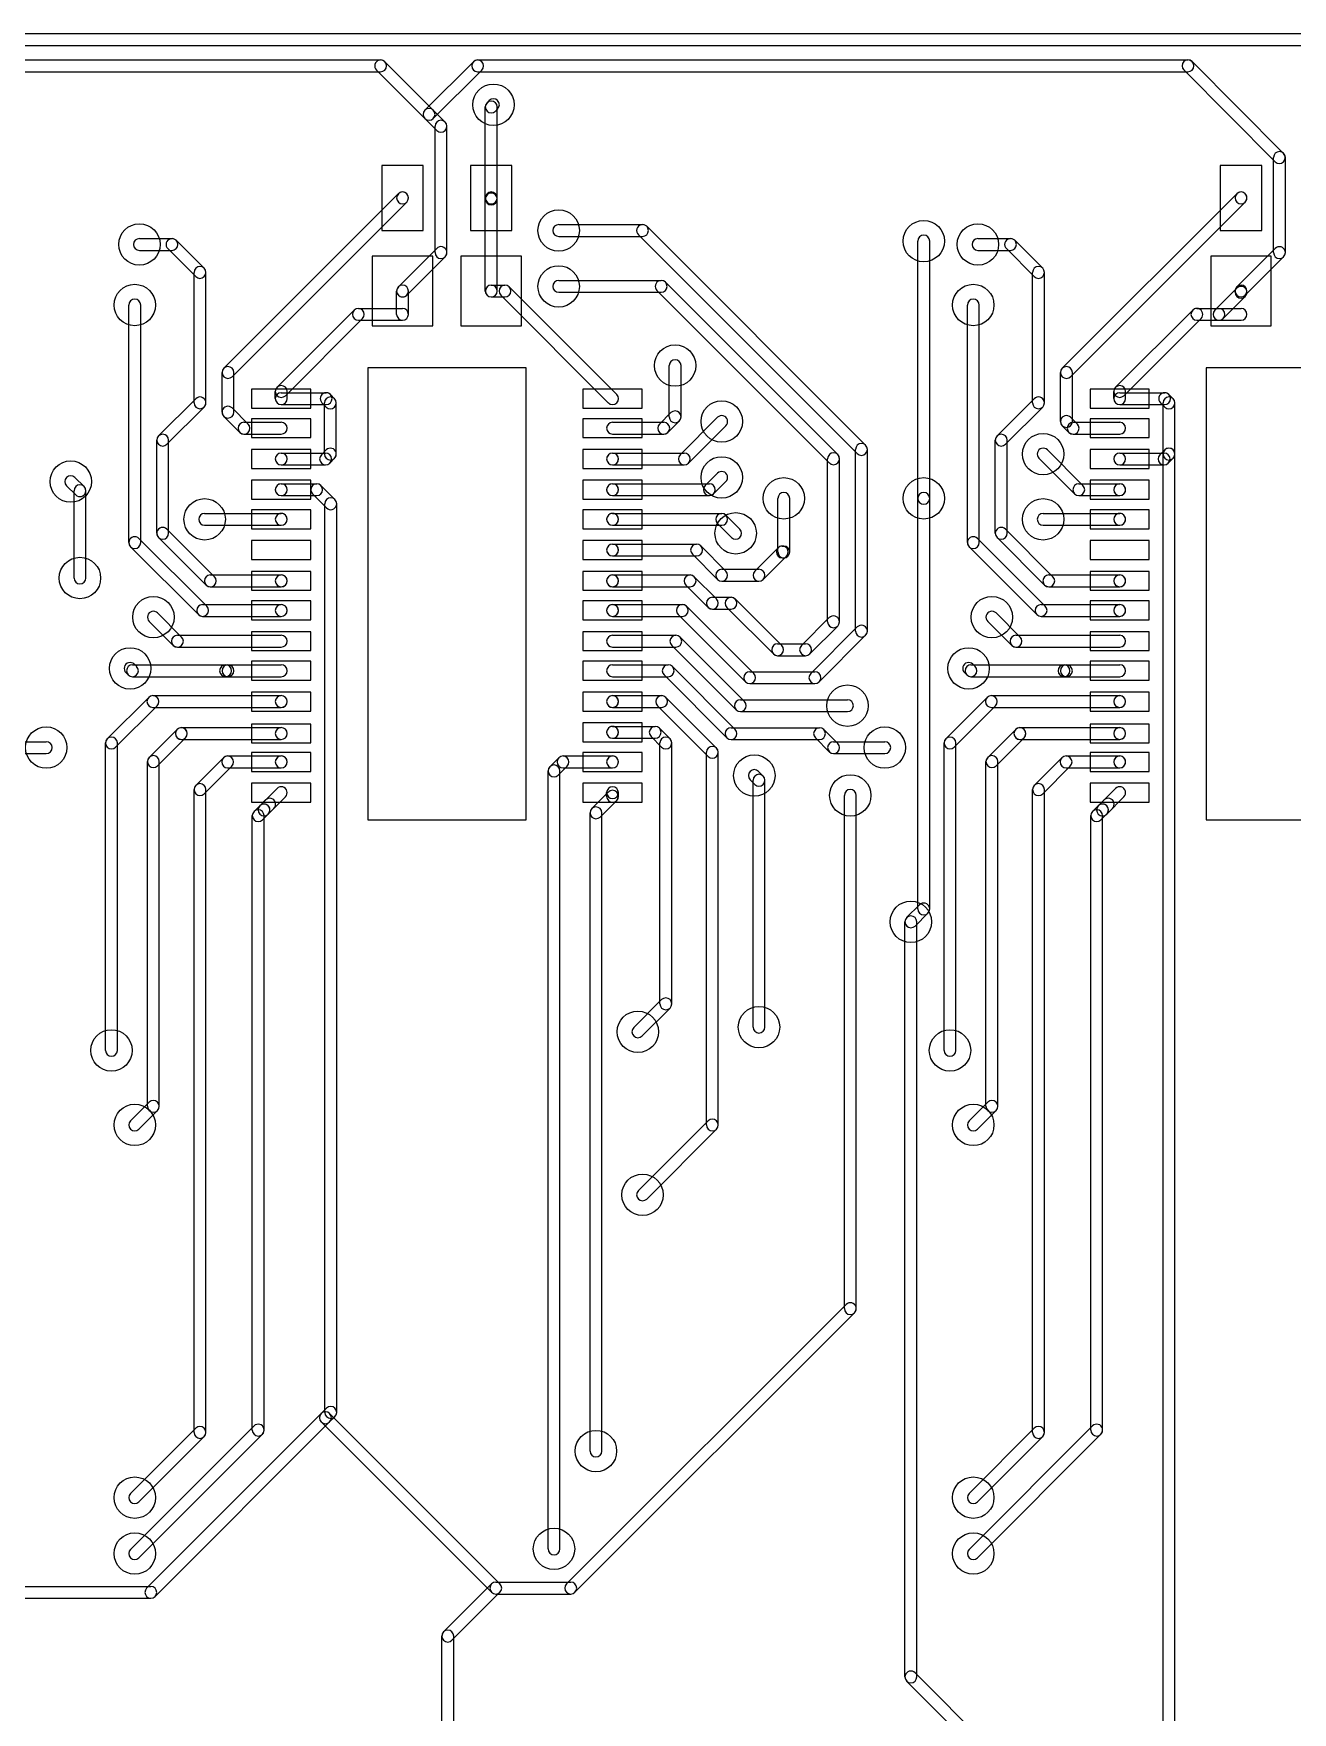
# Model space of a CAD drawing. Extents: x 67 to 209, y -168 to -95.
# Drawn here: x 167.13 to 194.15, y -131.01 to -94.97 of the extents above; entities that cross this region are included whole.
import ezdxf

# ---------------------------------------------------------------- set-up
doc = ezdxf.new("R2010")
doc.units = 0
doc.header["$MEASUREMENT"] = 0
doc.layers.add('BLACK', color=250, linetype='CONTINUOUS')

msp = doc.modelspace()

# ---------------------------------------------------------------- linework, layer by layer
at = {"layer": 'BLACK'}
for p, q in [((95.1, -94.973), (195.4, -94.973)), ((95.1, -95.227), (195.4, -95.227)), ((158.66, -95.5394), (174.578, -95.5394)), ((158.66, -95.7934), (174.578, -95.7934)), ((175.529, -96.7969), (174.488, -95.7561)), ((175.709, -96.6173), (174.668, -95.5765)), ((176.57, -95.5765), (175.529, -96.6173)), ((176.75, -95.7561), (175.709, -96.7969)), ((176.66, -95.5394), (191.907, -95.5394)), ((176.66, -95.7934), (191.907, -95.7934)), ((193.781, -97.724), (191.819, -95.7544)), ((193.961, -97.5447), (191.999, -95.5751)), ((176.825, -98.5), (176.825, -96.5475)), ((176.91, -96.4098), (176.863, -96.4574)), ((177.079, -98.5), (177.079, -96.5475)), ((175.529, -96.7969), (175.783, -97.051)), ((175.709, -96.6173), (175.963, -96.8714)), ((177.089, -96.5901), (177.042, -96.6377)), ((175.746, -99.6741), (175.746, -96.9613)), ((176, -99.6741), (176, -96.9613)), ((193.746, -99.6741), (193.746, -97.6327)), ((194, -99.6741), (194, -97.6327)), ((175.492, -97.8015), (174.603, -97.8015)), ((174.603, -97.8015), (174.603, -99.1985)), ((175.492, -99.1985), (175.492, -97.8015)), ((177.397, -97.8015), (176.508, -97.8015)), ((176.508, -97.8015), (176.508, -99.1985)), ((177.397, -99.1985), (177.397, -97.8015)), ((193.492, -97.8015), (192.603, -97.8015)), ((192.603, -97.8015), (192.603, -99.1985)), ((193.492, -99.1985), (193.492, -97.8015)), ((171.21, -102.158), (174.958, -98.4107)), ((171.39, -102.338), (175.137, -98.5903)), ((174.921, -98.5005), (174.921, -98.5)), ((174.958, -98.4107), (174.958, -98.4102)), ((175.137, -98.5903), (175.138, -98.5898)), ((175.175, -98.5005), (175.175, -98.5)), ((176.825, -98.5116), (176.825, -98.5)), ((176.825, -98.5116), (176.825, -98.5)), ((176.825, -98.5232), (176.825, -98.5116)), ((176.825, -98.5232), (176.825, -98.5116)), ((176.825, -98.5237), (176.825, -98.5232)), ((176.825, -98.5237), (176.825, -98.5232)), ((176.825, -100.5), (176.825, -98.5237)), ((176.826, -98.5111), (176.826, -98.5)), ((176.862, -98.4218), (176.863, -98.4213)), ((177.042, -98.6014), (177.042, -98.6009)), ((177.079, -98.5116), (177.079, -98.5)), ((177.079, -98.5116), (177.079, -98.5)), ((177.079, -98.5232), (177.079, -98.5116)), ((177.079, -98.5232), (177.079, -98.5116)), ((177.079, -98.5237), (177.079, -98.5232)), ((177.079, -98.5237), (177.079, -98.5232)), ((177.079, -100.5), (177.079, -98.5237)), ((177.08, -98.5111), (177.08, -98.5)), ((189.21, -102.158), (192.958, -98.4107)), ((189.39, -102.338), (193.137, -98.5903)), ((192.921, -98.5005), (192.921, -98.5)), ((192.958, -98.4107), (192.958, -98.4102)), ((193.137, -98.5903), (193.138, -98.5898)), ((193.175, -98.5005), (193.175, -98.5)), ((178.4, -99.073), (180.2, -99.073)), ((169.4, -99.373), (170.1, -99.373)), ((170.79, -100.01), (170.19, -99.4102)), ((174.603, -99.1985), (175.492, -99.1985)), ((176.508, -99.1985), (177.397, -99.1985)), ((178.4, -99.327), (180.2, -99.327)), ((184.81, -103.99), (180.11, -99.2898)), ((184.99, -103.81), (180.29, -99.1102)), ((186.11, -104.95), (186.11, -99.4278)), ((186.364, -104.95), (186.364, -99.4278)), ((187.4, -99.373), (188.1, -99.373)), ((188.79, -100.01), (188.19, -99.4102)), ((192.603, -99.1985), (193.492, -99.1985)), ((169.4, -99.627), (170.1, -99.627)), ((170.61, -100.19), (170.01, -99.5898)), ((175.698, -99.7507), (174.397, -99.7507)), ((174.397, -99.7507), (174.397, -101.249)), ((175.783, -99.584), (174.959, -100.411)), ((175.962, -99.7633), (175.138, -100.59)), ((175.698, -101.249), (175.698, -99.7507)), ((177.603, -99.7507), (176.302, -99.7507)), ((176.302, -99.7507), (176.302, -101.249)), ((177.603, -101.249), (177.603, -99.7507)), ((187.4, -99.627), (188.1, -99.627)), ((188.61, -100.19), (188.01, -99.5898)), ((193.698, -99.7507), (192.397, -99.7507)), ((192.397, -99.7507), (192.397, -101.249)), ((192.958, -100.41), (193.783, -99.5845)), ((193.138, -100.59), (193.963, -99.7641)), ((193.698, -101.249), (193.698, -99.7507)), ((170.573, -102.9), (170.573, -100.1)), ((170.827, -102.9), (170.827, -100.1)), ((188.573, -102.9), (188.573, -100.1)), ((188.827, -102.9), (188.827, -100.1)), ((174.921, -101), (174.921, -100.5)), ((175.048, -100.373), (175.048, -100.373)), ((175.175, -101), (175.175, -100.5)), ((176.952, -100.373), (176.953, -100.373)), ((176.953, -100.373), (177.247, -100.373)), ((177.337, -100.41), (179.646, -102.719)), ((178.4, -100.273), (180.6, -100.273)), ((178.4, -100.527), (180.6, -100.527)), ((184.21, -104.19), (180.51, -100.49)), ((184.39, -104.01), (180.69, -100.31)), ((192.484, -100.91), (192.958, -100.436)), ((192.921, -100.526), (192.921, -100.5)), ((193.048, -100.373), (193.048, -100.373)), ((193.175, -100.526), (193.175, -100.5)), ((169.173, -105.9), (169.173, -100.8)), ((169.427, -105.9), (169.427, -100.8)), ((174.1, -100.873), (175.048, -100.873)), ((175.048, -100.627), (175.048, -100.627)), ((176.952, -100.627), (176.953, -100.627)), ((176.953, -100.627), (177.247, -100.627)), ((177.157, -100.59), (179.466, -102.899)), ((187.173, -105.9), (187.173, -100.8)), ((187.427, -105.9), (187.427, -100.8)), ((192.1, -100.873), (192.574, -100.873)), ((192.574, -100.873), (193.048, -100.873)), ((192.664, -101.09), (193.138, -100.616)), ((193.048, -100.627), (193.048, -100.627)), ((174.01, -100.91), (172.354, -102.566)), ((174.19, -101.09), (172.534, -102.746)), ((174.1, -101.127), (175.048, -101.127)), ((174.397, -101.249), (175.698, -101.249)), ((176.302, -101.249), (177.603, -101.249)), ((190.354, -102.566), (192.01, -100.91)), ((190.534, -102.746), (192.19, -101.09)), ((192.1, -101.127), (192.574, -101.127)), ((192.397, -101.249), (193.698, -101.249)), ((192.574, -101.127), (193.048, -101.127)), ((171.173, -103.1), (171.173, -102.248)), ((171.427, -103.1), (171.427, -102.248)), ((177.7, -102.15), (174.3, -102.15)), ((174.3, -102.15), (174.3, -111.85)), ((177.7, -111.85), (177.7, -102.15)), ((180.773, -103.2), (180.773, -102.1)), ((181.027, -103.2), (181.027, -102.1)), ((189.173, -103.3), (189.173, -102.248)), ((189.427, -103.3), (189.427, -102.248)), ((195.7, -102.15), (192.3, -102.15)), ((192.3, -102.15), (192.3, -111.85)), ((173.079, -102.606), (171.809, -102.606)), ((171.809, -102.606), (171.809, -103.012)), ((172.317, -102.809), (172.317, -102.656)), ((172.444, -102.682), (173.409, -102.682)), ((172.571, -102.809), (172.571, -102.656)), ((173.079, -103.012), (173.079, -102.606)), ((180.191, -102.606), (178.921, -102.606)), ((178.921, -102.606), (178.921, -103.012)), ((180.191, -103.012), (180.191, -102.606)), ((191.079, -102.606), (189.809, -102.606)), ((189.809, -102.606), (189.809, -103.012)), ((190.317, -102.809), (190.317, -102.656)), ((190.444, -102.682), (191.409, -102.682)), ((190.571, -102.809), (190.571, -102.656)), ((191.079, -103.012), (191.079, -102.606)), ((169.81, -103.61), (170.61, -102.81)), ((169.99, -103.79), (170.79, -102.99)), ((171.734, -103.354), (171.39, -103.01)), ((171.809, -103.012), (173.079, -103.012)), ((172.444, -102.936), (173.409, -102.936)), ((173.41, -102.99), (173.319, -102.899)), ((173.373, -104), (173.373, -102.9)), ((173.59, -102.81), (173.499, -102.719)), ((173.627, -104), (173.627, -102.9)), ((178.921, -103.012), (180.191, -103.012)), ((187.81, -103.61), (188.61, -102.81)), ((187.99, -103.79), (188.79, -102.99)), ((189.809, -103.012), (191.079, -103.012)), ((190.444, -102.936), (191.409, -102.936)), ((191.41, -102.99), (191.319, -102.899)), ((191.373, -104), (191.373, -102.9)), ((191.59, -102.81), (191.499, -102.719)), ((191.627, -104), (191.627, -102.9)), ((171.554, -103.534), (171.21, -103.19)), ((171.644, -103.317), (172.444, -103.317)), ((173.079, -103.241), (171.809, -103.241)), ((171.809, -103.241), (171.809, -103.647)), ((173.079, -103.647), (173.079, -103.241)), ((180.191, -103.241), (178.921, -103.241)), ((178.921, -103.241), (178.921, -103.647)), ((179.556, -103.317), (180.656, -103.317)), ((180.191, -103.647), (180.191, -103.241)), ((180.81, -103.11), (180.566, -103.354)), ((180.99, -103.29), (180.746, -103.534)), ((181.006, -104.014), (181.81, -103.21)), ((181.186, -104.194), (181.99, -103.39)), ((189.354, -103.534), (189.21, -103.39)), ((189.534, -103.354), (189.39, -103.21)), ((189.444, -103.317), (190.444, -103.317)), ((191.079, -103.241), (189.809, -103.241)), ((189.809, -103.241), (189.809, -103.647)), ((191.079, -103.647), (191.079, -103.241)), ((169.773, -105.7), (169.773, -103.7)), ((170.027, -105.7), (170.027, -103.7)), ((171.644, -103.571), (172.444, -103.571)), ((171.809, -103.647), (173.079, -103.647)), ((178.921, -103.647), (180.191, -103.647)), ((179.556, -103.571), (180.656, -103.571)), ((187.773, -105.7), (187.773, -103.7)), ((188.027, -105.7), (188.027, -103.7)), ((189.444, -103.571), (190.444, -103.571)), ((189.809, -103.647), (191.079, -103.647)), ((173.079, -103.901), (171.809, -103.901)), ((171.809, -103.901), (171.809, -104.308)), ((172.317, -104.104), (172.317, -104.104)), ((172.444, -103.977), (173.396, -103.977)), ((172.571, -104.104), (172.571, -104.104)), ((173.079, -104.308), (173.079, -103.901)), ((173.306, -104.014), (173.41, -103.91)), ((173.486, -104.194), (173.59, -104.09)), ((180.191, -103.901), (178.921, -103.901)), ((178.921, -103.901), (178.921, -104.308)), ((179.467, -104.014), (179.466, -104.015)), ((179.556, -103.977), (179.556, -103.977)), ((179.556, -103.977), (181.096, -103.977)), ((180.191, -104.308), (180.191, -103.901)), ((184.173, -107.6), (184.173, -104.1)), ((184.427, -107.6), (184.427, -104.1)), ((184.773, -107.8), (184.773, -103.9)), ((185.027, -107.8), (185.027, -103.9)), ((189.475, -104.855), (188.71, -104.09)), ((189.655, -104.675), (188.89, -103.91)), ((191.079, -103.901), (189.809, -103.901)), ((189.809, -103.901), (189.809, -104.308)), ((190.317, -104.104), (190.317, -104.104)), ((190.444, -103.977), (191.396, -103.977)), ((190.571, -104.104), (190.571, -104.104)), ((191.079, -104.308), (191.079, -103.901)), ((191.306, -104.014), (191.41, -103.91)), ((191.373, -134.59), (191.373, -104)), ((191.486, -104.194), (191.59, -104.09)), ((191.627, -134.59), (191.627, -104)), ((168.213, -104.696), (168.016, -104.5)), ((171.809, -104.308), (173.079, -104.308)), ((172.444, -104.231), (173.396, -104.231)), ((178.921, -104.308), (180.191, -104.308)), ((179.556, -104.231), (179.556, -104.231)), ((179.556, -104.231), (181.096, -104.231)), ((179.646, -104.194), (179.646, -104.194)), ((181.545, -104.675), (181.81, -104.41)), ((189.809, -104.308), (191.079, -104.308)), ((190.444, -104.231), (191.396, -104.231)), ((168.033, -104.876), (167.836, -104.68)), ((167.996, -106.66), (167.996, -104.786)), ((168.25, -106.66), (168.25, -104.786)), ((173.079, -104.562), (171.809, -104.562)), ((171.809, -104.562), (171.809, -104.968)), ((172.354, -104.855), (172.354, -104.855)), ((172.444, -104.638), (172.444, -104.638)), ((172.444, -104.638), (173.206, -104.638)), ((172.534, -104.675), (172.534, -104.675)), ((173.079, -104.968), (173.079, -104.562)), ((173.116, -104.855), (173.418, -105.156)), ((173.296, -104.675), (173.598, -104.976)), ((180.191, -104.562), (178.921, -104.562)), ((178.921, -104.562), (178.921, -104.968)), ((179.466, -104.855), (179.466, -104.855)), ((179.556, -104.638), (179.556, -104.638)), ((179.556, -104.638), (181.635, -104.638)), ((179.646, -104.675), (179.646, -104.675)), ((180.191, -104.968), (180.191, -104.562)), ((181.725, -104.855), (181.99, -104.59)), ((189.565, -104.638), (190.444, -104.638)), ((191.079, -104.562), (189.809, -104.562)), ((189.809, -104.562), (189.809, -104.968)), ((190.354, -104.675), (190.354, -104.675)), ((190.444, -104.638), (190.444, -104.638)), ((190.534, -104.855), (190.534, -104.855)), ((191.079, -104.968), (191.079, -104.562)), ((171.809, -104.968), (173.079, -104.968)), ((173.079, -105.197), (171.809, -105.197)), ((171.809, -105.197), (171.809, -105.603)), ((172.444, -104.892), (172.444, -104.892)), ((172.444, -104.892), (173.206, -104.892)), ((173.079, -105.603), (173.079, -105.197)), ((173.381, -124.572), (173.381, -105.066)), ((173.635, -124.572), (173.635, -105.066)), ((178.921, -104.968), (180.191, -104.968)), ((180.191, -105.197), (178.921, -105.197)), ((178.921, -105.197), (178.921, -105.603)), ((179.556, -104.892), (179.556, -104.892)), ((179.556, -104.892), (181.635, -104.892)), ((180.191, -105.603), (180.191, -105.197)), ((183.106, -106.1), (183.106, -104.95)), ((183.36, -106.1), (183.36, -104.95)), ((186.11, -113.763), (186.11, -104.95)), ((186.364, -113.763), (186.364, -104.95)), ((189.565, -104.892), (190.444, -104.892)), ((189.809, -104.968), (191.079, -104.968)), ((191.079, -105.197), (189.809, -105.197)), ((189.809, -105.197), (189.809, -105.603)), ((190.444, -104.892), (190.444, -104.892)), ((191.079, -105.603), (191.079, -105.197)), ((170.8, -105.273), (172.444, -105.273)), ((170.8, -105.527), (172.444, -105.527)), ((172.354, -105.31), (172.354, -105.31)), ((172.444, -105.273), (172.444, -105.273)), ((172.444, -105.527), (172.444, -105.527)), ((172.534, -105.49), (172.534, -105.49)), ((179.466, -105.49), (179.466, -105.49)), ((179.556, -105.273), (179.556, -105.273)), ((179.556, -105.273), (181.9, -105.273)), ((179.556, -105.527), (179.556, -105.527)), ((179.556, -105.527), (181.9, -105.527)), ((179.646, -105.31), (179.646, -105.31)), ((181.81, -105.49), (182.11, -105.79)), ((181.99, -105.31), (182.29, -105.61)), ((188.8, -105.273), (190.444, -105.273)), ((188.8, -105.527), (190.444, -105.527)), ((190.354, -105.31), (190.354, -105.31)), ((190.444, -105.273), (190.444, -105.273)), ((190.444, -105.527), (190.444, -105.527)), ((190.534, -105.49), (190.534, -105.49)), ((170.846, -107.266), (169.39, -105.81)), ((170.831, -106.811), (169.81, -105.79)), ((171.011, -106.631), (169.99, -105.61)), ((171.809, -105.603), (173.079, -105.603)), ((173.079, -105.857), (171.809, -105.857)), ((171.809, -105.857), (171.809, -106.263)), ((173.079, -106.263), (173.079, -105.857)), ((178.921, -105.603), (180.191, -105.603)), ((180.191, -105.857), (178.921, -105.857)), ((178.921, -105.857), (178.921, -106.263)), ((179.556, -105.933), (179.556, -105.933)), ((179.556, -105.933), (181.36, -105.933)), ((180.191, -106.263), (180.191, -105.857)), ((188.846, -107.266), (187.39, -105.81)), ((188.831, -106.811), (187.81, -105.79)), ((189.011, -106.631), (187.99, -105.61)), ((189.809, -105.603), (191.079, -105.603)), ((191.079, -105.857), (189.809, -105.857)), ((189.809, -105.857), (189.809, -106.263)), ((191.079, -106.263), (191.079, -105.857)), ((170.666, -107.446), (169.21, -105.99)), ((171.809, -106.263), (173.079, -106.263)), ((178.921, -106.263), (180.191, -106.263)), ((179.466, -105.97), (179.466, -105.97)), ((179.556, -106.187), (179.556, -106.187)), ((179.556, -106.187), (181.36, -106.187)), ((179.646, -106.15), (179.646, -106.15)), ((181.27, -106.15), (181.81, -106.69)), ((181.45, -105.97), (181.99, -106.51)), ((182.61, -106.51), (183.11, -106.01)), ((182.79, -106.69), (183.29, -106.19)), ((183.2, -105.973), (183.233, -105.973)), ((183.2, -106.227), (183.233, -106.227)), ((188.666, -107.446), (187.21, -105.99)), ((189.809, -106.263), (191.079, -106.263)), ((170.921, -106.594), (172.444, -106.594)), ((173.079, -106.517), (171.809, -106.517)), ((171.809, -106.517), (171.809, -106.924)), ((172.354, -106.631), (172.354, -106.631)), ((172.444, -106.594), (172.444, -106.594)), ((173.079, -106.924), (173.079, -106.517)), ((180.191, -106.517), (178.921, -106.517)), ((178.921, -106.517), (178.921, -106.924)), ((179.556, -106.594), (179.556, -106.594)), ((179.556, -106.594), (181.221, -106.594)), ((179.646, -106.631), (179.646, -106.631)), ((180.191, -106.924), (180.191, -106.517)), ((181.311, -106.631), (181.79, -107.11)), ((181.9, -106.473), (182.7, -106.473)), ((188.921, -106.594), (190.444, -106.594)), ((191.079, -106.517), (189.809, -106.517)), ((189.809, -106.517), (189.809, -106.924)), ((190.354, -106.631), (190.354, -106.631)), ((190.444, -106.594), (190.444, -106.594)), ((191.079, -106.924), (191.079, -106.517)), ((170.921, -106.848), (172.444, -106.848)), ((171.809, -106.924), (173.079, -106.924)), ((172.444, -106.848), (172.444, -106.848)), ((172.533, -106.811), (172.534, -106.81)), ((178.921, -106.924), (180.191, -106.924)), ((179.467, -106.811), (179.466, -106.81)), ((179.556, -106.848), (179.556, -106.848)), ((179.556, -106.848), (181.221, -106.848)), ((181.131, -106.811), (181.61, -107.29)), ((181.9, -106.727), (182.7, -106.727)), ((188.921, -106.848), (190.444, -106.848)), ((189.809, -106.924), (191.079, -106.924)), ((190.444, -106.848), (190.444, -106.848)), ((190.533, -106.811), (190.534, -106.81)), ((170.756, -107.229), (172.444, -107.229)), ((173.079, -107.152), (171.809, -107.152)), ((171.809, -107.152), (171.809, -107.559)), ((172.354, -107.266), (172.354, -107.266)), ((172.444, -107.229), (172.444, -107.229)), ((173.079, -107.559), (173.079, -107.152)), ((180.191, -107.152), (178.921, -107.152)), ((178.921, -107.152), (178.921, -107.559)), ((179.556, -107.229), (179.556, -107.229)), ((179.556, -107.229), (181.056, -107.229)), ((179.646, -107.266), (179.646, -107.266)), ((180.191, -107.559), (180.191, -107.152)), ((181.146, -107.266), (182.59, -108.71)), ((181.7, -107.073), (182.1, -107.073)), ((181.7, -107.327), (182.1, -107.327)), ((182.01, -107.29), (183.01, -108.29)), ((182.19, -107.11), (183.19, -108.11)), ((188.756, -107.229), (190.444, -107.229)), ((191.079, -107.152), (189.809, -107.152)), ((189.809, -107.152), (189.809, -107.559)), ((190.354, -107.266), (190.354, -107.266)), ((190.444, -107.229), (190.444, -107.229)), ((191.079, -107.559), (191.079, -107.152)), ((170.126, -108.106), (169.61, -107.59)), ((170.306, -107.926), (169.79, -107.41)), ((170.756, -107.483), (172.444, -107.483)), ((171.809, -107.559), (173.079, -107.559)), ((172.444, -107.483), (172.444, -107.483)), ((172.533, -107.446), (172.534, -107.445)), ((178.921, -107.559), (180.191, -107.559)), ((179.467, -107.446), (179.466, -107.445)), ((179.556, -107.483), (179.556, -107.483)), ((179.556, -107.483), (181.056, -107.483)), ((180.966, -107.446), (182.41, -108.89)), ((183.61, -108.11), (184.21, -107.51)), ((183.79, -108.29), (184.39, -107.69)), ((183.81, -108.71), (184.81, -107.71)), ((188.126, -108.106), (187.61, -107.59)), ((188.306, -107.926), (187.79, -107.41)), ((188.756, -107.483), (190.444, -107.483)), ((189.809, -107.559), (191.079, -107.559)), ((190.444, -107.483), (190.444, -107.483)), ((190.533, -107.446), (190.534, -107.445)), ((170.216, -107.889), (172.444, -107.889)), ((173.079, -107.813), (171.809, -107.813)), ((171.809, -107.813), (171.809, -108.219)), ((173.079, -108.219), (173.079, -107.813)), ((180.191, -107.813), (178.921, -107.813)), ((178.921, -107.813), (178.921, -108.219)), ((179.556, -107.889), (180.916, -107.889)), ((180.191, -108.219), (180.191, -107.813)), ((180.826, -108.106), (182.21, -109.49)), ((181.006, -107.926), (182.39, -109.31)), ((183.1, -108.073), (183.7, -108.073)), ((183.99, -108.89), (184.99, -107.89)), ((188.216, -107.889), (190.444, -107.889)), ((191.079, -107.813), (189.809, -107.813)), ((189.809, -107.813), (189.809, -108.219)), ((191.079, -108.219), (191.079, -107.813)), ((170.216, -108.143), (172.444, -108.143)), ((171.809, -108.219), (173.079, -108.219)), ((173.079, -108.448), (171.809, -108.448)), ((171.809, -108.448), (171.809, -108.854)), ((173.079, -108.854), (173.079, -108.448)), ((178.921, -108.219), (180.191, -108.219)), ((180.191, -108.448), (178.921, -108.448)), ((178.921, -108.448), (178.921, -108.854)), ((179.556, -108.143), (180.916, -108.143)), ((180.191, -108.854), (180.191, -108.448)), ((183.1, -108.327), (183.7, -108.327)), ((188.216, -108.143), (190.444, -108.143)), ((189.809, -108.219), (191.079, -108.219)), ((191.079, -108.448), (189.809, -108.448)), ((189.809, -108.448), (189.809, -108.854)), ((191.079, -108.854), (191.079, -108.448)), ((169.161, -108.741), (169.11, -108.69)), ((169.251, -108.524), (171.249, -108.524)), ((169.251, -108.778), (171.249, -108.778)), ((169.341, -108.561), (169.29, -108.51)), ((171.249, -108.524), (171.3, -108.524)), ((171.249, -108.524), (171.3, -108.524)), ((171.249, -108.778), (171.3, -108.778)), ((171.249, -108.778), (171.3, -108.778)), ((171.3, -108.524), (172.444, -108.524)), ((171.3, -108.524), (172.444, -108.524)), ((171.3, -108.778), (172.444, -108.778)), ((171.3, -108.778), (172.444, -108.778)), ((179.556, -108.524), (180.751, -108.524)), ((179.556, -108.778), (180.751, -108.778)), ((180.661, -108.741), (182.01, -110.09)), ((180.841, -108.561), (182.19, -109.91)), ((182.5, -108.673), (183.9, -108.673)), ((187.161, -108.741), (187.11, -108.69)), ((187.251, -108.524), (189.249, -108.524)), ((187.251, -108.778), (189.249, -108.778)), ((187.341, -108.561), (187.29, -108.51)), ((189.249, -108.524), (189.3, -108.524)), ((189.249, -108.524), (189.3, -108.524)), ((189.249, -108.778), (189.3, -108.778)), ((189.249, -108.778), (189.3, -108.778)), ((189.3, -108.524), (190.444, -108.524)), ((189.3, -108.524), (190.444, -108.524)), ((189.3, -108.778), (190.444, -108.778)), ((189.3, -108.778), (190.444, -108.778)), ((169.689, -109.184), (172.444, -109.184)), ((171.809, -108.854), (173.079, -108.854)), ((173.079, -109.108), (171.809, -109.108)), ((171.809, -109.108), (171.809, -109.515)), ((172.444, -109.184), (172.444, -109.184)), ((173.079, -109.515), (173.079, -109.108)), ((178.921, -108.854), (180.191, -108.854)), ((180.191, -109.108), (178.921, -109.108)), ((178.921, -109.108), (178.921, -109.515)), ((179.556, -109.184), (179.556, -109.184)), ((179.556, -109.184), (180.611, -109.184)), ((180.191, -109.515), (180.191, -109.108)), ((182.5, -108.927), (183.9, -108.927)), ((187.689, -109.184), (190.444, -109.184)), ((189.809, -108.854), (191.079, -108.854)), ((191.079, -109.108), (189.809, -109.108)), ((189.809, -109.108), (189.809, -109.515)), ((190.444, -109.184), (190.444, -109.184)), ((191.079, -109.515), (191.079, -109.108)), ((169.599, -109.221), (168.71, -110.11)), ((169.779, -109.401), (168.89, -110.29)), ((169.689, -109.438), (172.444, -109.438)), ((171.809, -109.515), (173.079, -109.515)), ((172.354, -109.401), (172.354, -109.401)), ((172.444, -109.438), (172.444, -109.438)), ((172.533, -109.221), (172.534, -109.222)), ((178.921, -109.515), (180.191, -109.515)), ((179.467, -109.221), (179.466, -109.222)), ((179.556, -109.438), (179.556, -109.438)), ((179.556, -109.438), (180.611, -109.438)), ((179.646, -109.401), (179.646, -109.401)), ((180.521, -109.401), (181.61, -110.49)), ((180.701, -109.221), (181.79, -110.31)), ((182.3, -109.273), (184.6, -109.273)), ((182.3, -109.527), (184.6, -109.527)), ((187.599, -109.221), (186.71, -110.11)), ((187.779, -109.401), (186.89, -110.29)), ((187.689, -109.438), (190.444, -109.438)), ((189.809, -109.515), (191.079, -109.515)), ((190.354, -109.401), (190.354, -109.401)), ((190.444, -109.438), (190.444, -109.438)), ((190.533, -109.221), (190.534, -109.222)), ((170.21, -109.91), (169.61, -110.51)), ((170.3, -109.87), (172.444, -109.87)), ((173.079, -109.794), (171.809, -109.794)), ((171.809, -109.794), (171.809, -110.2)), ((172.444, -109.87), (172.444, -109.87)), ((172.534, -109.907), (172.534, -109.907)), ((173.079, -110.2), (173.079, -109.794)), ((180.191, -109.769), (178.921, -109.769)), ((178.921, -109.769), (178.921, -110.175)), ((179.556, -109.845), (179.556, -109.845)), ((179.556, -109.845), (180.472, -109.845)), ((179.646, -109.882), (179.646, -109.882)), ((180.191, -110.175), (180.191, -109.769)), ((180.562, -109.882), (180.79, -110.11)), ((182.1, -109.873), (184, -109.873)), ((184.09, -109.91), (184.39, -110.21)), ((188.21, -109.91), (187.61, -110.51)), ((188.3, -109.87), (190.444, -109.87)), ((191.079, -109.794), (189.809, -109.794)), ((189.809, -109.794), (189.809, -110.2)), ((190.444, -109.87), (190.444, -109.87)), ((190.534, -109.907), (190.534, -109.907)), ((191.079, -110.2), (191.079, -109.794)), ((166.3, -110.173), (167.4, -110.173)), ((168.673, -116.8), (168.673, -110.2)), ((168.927, -116.8), (168.927, -110.2)), ((170.39, -110.09), (169.79, -110.69)), ((170.173, -110), (170.173, -109.997)), ((170.3, -110.124), (172.444, -110.124)), ((170.427, -110), (170.427, -109.997)), ((171.809, -110.2), (173.079, -110.2)), ((172.354, -110.087), (172.354, -110.087)), ((172.444, -110.124), (172.444, -110.124)), ((178.921, -110.175), (180.191, -110.175)), ((179.466, -110.062), (179.466, -110.062)), ((179.556, -110.099), (179.556, -110.099)), ((179.556, -110.099), (180.472, -110.099)), ((180.382, -110.062), (180.61, -110.29)), ((180.573, -115.8), (180.573, -110.2)), ((180.827, -115.8), (180.827, -110.2)), ((182.1, -110.127), (184, -110.127)), ((183.91, -110.09), (184.21, -110.39)), ((184.3, -110.173), (185.4, -110.173)), ((186.673, -116.8), (186.673, -110.2)), ((186.927, -116.8), (186.927, -110.2)), ((188.39, -110.09), (187.79, -110.69)), ((188.173, -110), (188.173, -109.997)), ((188.3, -110.124), (190.444, -110.124)), ((188.427, -110), (188.427, -109.997)), ((189.809, -110.2), (191.079, -110.2)), ((190.354, -110.087), (190.354, -110.087)), ((190.444, -110.124), (190.444, -110.124)), ((166.3, -110.427), (167.4, -110.427)), ((169.573, -118), (169.573, -110.6)), ((169.827, -118), (169.827, -110.6)), ((171.203, -110.517), (170.61, -111.11)), ((171.293, -110.48), (172.444, -110.48)), ((173.079, -110.404), (171.809, -110.404)), ((171.809, -110.404), (171.809, -110.81)), ((172.354, -110.517), (172.354, -110.517)), ((172.444, -110.48), (172.444, -110.48)), ((173.079, -110.81), (173.079, -110.404)), ((178.403, -110.517), (178.21, -110.71)), ((178.493, -110.48), (179.556, -110.48)), ((180.191, -110.404), (178.921, -110.404)), ((178.921, -110.404), (178.921, -110.81)), ((179.466, -110.517), (179.466, -110.517)), ((179.556, -110.48), (179.556, -110.48)), ((180.191, -110.81), (180.191, -110.404)), ((181.573, -118.4), (181.573, -110.4)), ((181.827, -118.4), (181.827, -110.4)), ((184.3, -110.427), (185.4, -110.427)), ((187.573, -118), (187.573, -110.6)), ((187.827, -118), (187.827, -110.6)), ((189.203, -110.517), (188.61, -111.11)), ((189.293, -110.48), (190.444, -110.48)), ((191.079, -110.404), (189.809, -110.404)), ((189.809, -110.404), (189.809, -110.81)), ((190.354, -110.517), (190.354, -110.517)), ((190.444, -110.48), (190.444, -110.48)), ((191.079, -110.81), (191.079, -110.404)), ((171.383, -110.697), (170.79, -111.29)), ((171.293, -110.734), (172.444, -110.734)), ((171.809, -110.81), (173.079, -110.81)), ((172.444, -110.734), (172.444, -110.734)), ((172.534, -110.697), (172.534, -110.697)), ((178.173, -127.5), (178.173, -110.8)), ((178.583, -110.697), (178.39, -110.89)), ((178.427, -127.5), (178.427, -110.8)), ((178.493, -110.734), (179.556, -110.734)), ((178.921, -110.81), (180.191, -110.81)), ((179.556, -110.734), (179.556, -110.734)), ((179.646, -110.697), (179.646, -110.697)), ((182.51, -110.99), (182.61, -111.09)), ((182.69, -110.81), (182.79, -110.91)), ((189.383, -110.697), (188.79, -111.29)), ((189.293, -110.734), (190.444, -110.734)), ((189.809, -110.81), (191.079, -110.81)), ((190.444, -110.734), (190.444, -110.734)), ((190.534, -110.697), (190.534, -110.697)), ((170.573, -125), (170.573, -111.2)), ((170.827, -125), (170.827, -111.2)), ((173.079, -111.064), (171.809, -111.064)), ((171.809, -111.064), (171.809, -111.47)), ((171.984, -111.548), (172.354, -111.177)), ((173.079, -111.47), (173.079, -111.064)), ((180.191, -111.064), (178.921, -111.064)), ((178.921, -111.064), (178.921, -111.47)), ((179.466, -111.254), (179.11, -111.61)), ((179.429, -111.344), (179.429, -111.267)), ((179.429, -111.267), (179.429, -111.267)), ((179.683, -111.344), (179.683, -111.267)), ((179.683, -111.267), (179.683, -111.267)), ((180.191, -111.47), (180.191, -111.064)), ((182.573, -116.3), (182.573, -111)), ((182.827, -116.3), (182.827, -111)), ((184.533, -122.342), (184.533, -111.326)), ((184.787, -122.342), (184.787, -111.326)), ((188.573, -125), (188.573, -111.2)), ((188.827, -125), (188.827, -111.2)), ((191.079, -111.064), (189.809, -111.064)), ((189.809, -111.064), (189.809, -111.47)), ((189.984, -111.548), (190.354, -111.177)), ((191.079, -111.47), (191.079, -111.064)), ((171.809, -111.47), (173.079, -111.47)), ((171.86, -111.671), (171.984, -111.548)), ((171.984, -111.548), (172.107, -111.424)), ((172.074, -111.511), (172.074, -111.511)), ((172.163, -111.727), (172.287, -111.604)), ((172.164, -111.727), (172.534, -111.357)), ((178.921, -111.47), (180.191, -111.47)), ((179.073, -125.4), (179.073, -111.7)), ((179.646, -111.434), (179.29, -111.79)), ((179.327, -125.4), (179.327, -111.7)), ((189.809, -111.47), (191.079, -111.47)), ((189.86, -111.671), (189.984, -111.548)), ((189.984, -111.548), (190.107, -111.424)), ((190.074, -111.511), (190.074, -111.511)), ((190.163, -111.727), (190.287, -111.604)), ((190.164, -111.727), (190.534, -111.357)), ((171.823, -124.95), (171.823, -111.761)), ((172.04, -111.851), (172.163, -111.727)), ((172.074, -111.765), (172.074, -111.765)), ((172.077, -124.95), (172.077, -111.761)), ((174.3, -111.85), (177.7, -111.85)), ((189.823, -124.95), (189.823, -111.761)), ((190.04, -111.851), (190.163, -111.727)), ((190.074, -111.765), (190.074, -111.765)), ((190.077, -124.95), (190.077, -111.761)), ((192.3, -111.85), (195.7, -111.85)), ((185.87, -113.95), (186.147, -113.673)), ((186.05, -114.13), (186.327, -113.853)), ((185.833, -130.249), (185.833, -114.04)), ((186.087, -130.249), (186.087, -114.04)), ((180.61, -115.71), (180.01, -116.31)), ((180.79, -115.89), (180.19, -116.49)), ((169.61, -117.91), (169.21, -118.31)), ((169.79, -118.09), (169.39, -118.49)), ((187.61, -117.91), (187.21, -118.31)), ((187.79, -118.09), (187.39, -118.49)), ((181.61, -118.31), (180.11, -119.81)), ((181.79, -118.49), (180.29, -119.99)), ((178.57, -128.252), (184.57, -122.252)), ((178.75, -128.432), (184.75, -122.432)), ((173.304, -124.596), (169.555, -128.344)), ((173.418, -124.482), (173.304, -124.596)), ((173.484, -124.596), (177.14, -128.252)), ((173.598, -124.662), (173.484, -124.776)), ((169.21, -127.51), (171.86, -124.86)), ((170.61, -124.91), (169.21, -126.31)), ((169.39, -127.69), (172.04, -125.04)), ((173.484, -124.776), (169.735, -128.524)), ((173.304, -124.776), (176.96, -128.432)), ((187.21, -127.51), (189.86, -124.86)), ((188.61, -124.91), (187.21, -126.31)), ((187.39, -127.69), (190.04, -125.04)), ((170.79, -125.09), (169.39, -126.49)), ((188.79, -125.09), (187.39, -126.49)), ((176.96, -128.252), (175.93, -129.282)), ((177.05, -128.215), (178.66, -128.215)), ((159.798, -128.307), (169.645, -128.307)), ((159.798, -128.561), (169.645, -128.561)), ((177.14, -128.432), (176.11, -129.462)), ((177.05, -128.469), (178.66, -128.469)), ((175.893, -137.938), (175.893, -129.372)), ((176.147, -137.938), (176.147, -129.372)), ((187.393, -131.862), (185.87, -130.339)), ((187.573, -131.682), (186.05, -130.159))]:
    msp.add_line(p, q, dxfattribs=at)
for centre in [(177, -96.5), (169.4, -99.5), (178.4, -99.2), (186.237, -99.4278), (187.4, -99.5), (178.4, -100.4), (169.3, -100.8), (187.3, -100.8), (180.9, -102.1), (181.9, -103.3), (188.8, -104), (167.926, -104.59), (181.9, -104.5), (183.233, -104.95), (186.237, -104.95), (170.8, -105.4), (188.8, -105.4), (182.2, -105.7), (168.123, -106.66), (169.7, -107.5), (187.7, -107.5), (169.2, -108.6), (187.2, -108.6), (184.6, -109.4), (167.4, -110.3), (185.4, -110.3), (182.6, -110.9), (184.66, -111.326), (185.96, -114.04), (180.1, -116.4), (182.7, -116.3), (168.8, -116.8), (186.8, -116.8), (169.3, -118.4), (187.3, -118.4), (180.2, -119.9), (179.2, -125.4), (169.3, -126.4), (187.3, -126.4), (169.3, -127.6), (178.3, -127.5), (187.3, -127.6)]:
    msp.add_circle(centre, 0.4445, dxfattribs=at)
for centre, start, end in [((174.578, -95.6663), 405, 585), ((174.578, -95.6664), 270, 450), ((176.66, -95.6664), 90, 270), ((176.66, -95.6663), -45, 135), ((191.909, -95.6648), 404.9, 584.9), ((191.907, -95.6664), 270, 450), ((175.619, -96.7071), 45, 225), ((176.952, -96.5475), 360, 540), ((176.952, -96.5475), 134.8, 314.8), ((177, -96.5), -45.2, 134.8), ((175.619, -96.7071), 135, 315), ((175.619, -96.7071), 225, 405), ((175.873, -96.9613), 360, 540), ((175.873, -96.9612), 225, 405), ((193.873, -97.6327), 360, 540), ((193.871, -97.6343), 224.9, 404.9), ((175.048, -98.5), 360, 540), ((175.048, -98.5), 315, 495), ((175.048, -98.5005), 315, 495), ((176.952, -98.5), 360, 540), ((176.952, -98.5), 360, 540), ((176.953, -98.5), 360, 540), ((193.048, -98.5), 360, 540), ((193.048, -98.5), 315, 495), ((193.048, -98.5005), 315, 495), ((175.048, -98.5005), 135, 315), ((175.048, -98.5005), 180, 360), ((176.952, -98.5116), 360, 540), ((176.952, -98.5116), 360, 540), ((176.952, -98.5232), 360, 540), ((176.952, -98.5232), 360, 540), ((176.952, -98.5237), 360, 540), ((176.952, -98.5116), 135, 315), ((176.952, -98.5), 180, 360), ((176.952, -98.5116), 180, 360), ((176.952, -98.5116), 180, 360), ((176.952, -98.5232), 180, 360), ((176.952, -98.5232), 180, 360), ((176.952, -98.5237), 180, 360), ((176.952, -98.5237), 180, 360), ((176.953, -98.5111), 180, 360), ((176.953, -98.5111), 315, 495), ((193.048, -98.5005), 135, 315), ((193.048, -98.5005), 180, 360), ((178.4, -99.2), 90, 270), ((180.2, -99.2), 405, 585), ((180.2, -99.2), 270, 450), ((169.4, -99.5), 90, 270), ((170.1, -99.5), 405, 585), ((170.1, -99.5), 270, 450), ((186.237, -99.4278), 360, 540), ((187.4, -99.5), 90, 270), ((188.1, -99.5), 405, 585), ((188.1, -99.5), 270, 450), ((175.873, -99.6741), 180, 360), ((175.873, -99.6736), -44.9, 135.1), ((193.873, -99.6741), 180, 360), ((193.873, -99.6743), 315, 495), ((170.7, -100.1), 360, 540), ((170.7, -100.1), 225, 405), ((188.7, -100.1), 360, 540), ((188.7, -100.1), 225, 405), ((175.048, -100.5), 90, 270), ((175.048, -100.5), 360, 540), ((175.048, -100.5), 135.1, 315.1), ((175.048, -100.5), 270, 450), ((176.952, -100.5), 90, 270), ((176.952, -100.5), 180, 360), ((176.953, -100.5), 90, 270), ((176.953, -100.5), 270, 450), ((177.247, -100.5), 45, 225), ((177.247, -100.5), 270, 450), ((178.4, -100.4), 90, 270), ((180.6, -100.4), 405, 585), ((180.6, -100.4), 270, 450), ((193.048, -100.5), 90, 270), ((193.048, -100.5), 360, 540), ((193.048, -100.5), 135, 315), ((193.048, -100.526), 180, 360), ((193.048, -100.526), 315, 495), ((193.048, -100.5), 270, 450), ((169.3, -100.8), 360, 540), ((174.1, -101), 90, 270), ((174.1, -101), -45, 135), ((175.048, -101), 270, 450), ((187.3, -100.8), 360, 540), ((192.1, -101), 90, 270), ((192.1, -101), 315, 495), ((192.574, -101), 90, 270), ((192.574, -101), 270, 450), ((193.048, -101), 270, 450), ((175.048, -101), 180, 360), ((192.574, -101), 135, 315), ((180.9, -102.1), 360, 540), ((171.3, -102.248), 360, 540), ((171.3, -102.248), 135, 315), ((189.3, -102.248), 360, 540), ((189.3, -102.248), 135, 315), ((172.444, -102.656), 360, 540), ((172.444, -102.656), 135, 315), ((172.444, -102.809), 90, 270), ((173.409, -102.809), 405, 585), ((173.409, -102.809), 270, 450), ((190.444, -102.656), 360, 540), ((190.444, -102.656), 135, 315), ((190.444, -102.809), 90, 270), ((191.409, -102.809), 405, 585), ((191.409, -102.809), 270, 450), ((170.7, -102.9), 180, 360), ((170.7, -102.9), 315, 495), ((171.3, -103.1), 405, 585), ((172.444, -102.809), 180, 360), ((173.5, -102.9), 360, 540), ((173.5, -102.9), 225, 405), ((179.556, -102.809), 225, 405), ((188.7, -102.9), 180, 360), ((188.7, -102.9), 315, 495), ((190.444, -102.809), 180, 360), ((191.5, -102.9), 360, 540), ((191.5, -102.9), 225, 405), ((171.3, -103.1), 180, 360), ((171.644, -103.444), 90, 270), ((171.644, -103.444), 225, 405), ((172.444, -103.444), 270, 450), ((179.556, -103.444), 90, 270), ((180.656, -103.444), 135, 315), ((180.656, -103.444), 270, 450), ((180.9, -103.2), 180, 360), ((180.9, -103.2), -45, 135), ((181.9, -103.3), 315, 495), ((189.3, -103.3), 405, 585), ((189.3, -103.3), 180, 360), ((189.444, -103.444), 90, 270), ((189.444, -103.444), 225, 405), ((190.444, -103.444), 270, 450), ((169.9, -103.7), 360, 540), ((169.9, -103.7), 135, 315), ((184.9, -103.9), 360, 540), ((187.9, -103.7), 360, 540), ((187.9, -103.7), 135, 315), ((172.444, -104.104), 90, 270), ((172.444, -104.104), 360, 540), ((172.444, -104.104), 180, 360), ((173.396, -104.104), 135, 315), ((173.5, -104), 180, 360), ((173.396, -104.104), 270, 450), ((173.5, -104), 315, 495), ((179.556, -104.104), 90, 270), ((179.556, -104.104), 90, 270), ((179.556, -104.104), 135, 315), ((179.556, -104.104), -45, 135), ((179.556, -104.104), 270, 450), ((181.096, -104.104), 135, 315), ((181.096, -104.104), 270, 450), ((184.3, -104.1), 360, 540), ((184.3, -104.1), 225, 405), ((184.9, -103.9), 225, 405), ((188.8, -104), 405, 585), ((190.444, -104.104), 90, 270), ((190.444, -104.104), 360, 540), ((190.444, -104.104), 180, 360), ((191.396, -104.104), 135, 315), ((191.5, -104), 360, 540), ((191.5, -104), 180, 360), ((191.396, -104.104), 270, 450), ((191.5, -104), 315, 495), ((167.926, -104.59), 405.1, 585.1), ((181.9, -104.5), 315, 495), ((168.123, -104.786), 360, 540), ((168.123, -104.786), 225.1, 405.1), ((172.444, -104.765), 90, 270), ((172.444, -104.765), 90, 270), ((172.444, -104.765), 405, 585), ((172.444, -104.765), 225, 405), ((172.444, -104.765), 270, 450), ((173.206, -104.765), 45.1, 225.1), ((173.206, -104.765), 270, 450), ((179.556, -104.765), 90, 270), ((179.556, -104.765), 90, 270), ((179.556, -104.765), 405, 585), ((179.556, -104.765), 225, 405), ((179.556, -104.765), 270, 450), ((181.635, -104.765), 135, 315), ((181.635, -104.765), 270, 450), ((183.233, -104.95), 360, 540), ((186.237, -104.95), 360, 540), ((189.565, -104.765), 90, 270), ((189.565, -104.765), 225, 405), ((190.444, -104.765), 90, 270), ((190.444, -104.765), 135, 315), ((190.444, -104.765), 315, 495), ((190.444, -104.765), 270, 450), ((190.444, -104.765), 270, 450), ((173.508, -105.066), 360, 540), ((173.508, -105.066), 225.1, 405.1), ((186.237, -104.95), 180, 360), ((169.9, -105.7), 405, 585), ((170.8, -105.4), 90, 270), ((172.444, -105.4), 90, 270), ((172.444, -105.4), 135, 315), ((172.444, -105.4), 315, 495), ((172.444, -105.4), 270, 450), ((172.444, -105.4), 270, 450), ((179.556, -105.4), 90, 270), ((179.556, -105.4), 90, 270), ((179.556, -105.4), 405, 585), ((179.556, -105.4), 225, 405), ((179.556, -105.4), 270, 450), ((181.9, -105.4), 45, 225), ((181.9, -105.4), 270, 450), ((187.9, -105.7), 405, 585), ((188.8, -105.4), 90, 270), ((190.444, -105.4), 90, 270), ((190.444, -105.4), 135, 315), ((190.444, -105.4), 315, 495), ((190.444, -105.4), 270, 450), ((190.444, -105.4), 270, 450), ((169.3, -105.9), 405, 585), ((169.3, -105.9), 180, 360), ((169.9, -105.7), 180, 360), ((179.556, -106.06), 90, 270), ((179.556, -106.06), 90, 270), ((179.556, -106.06), -45, 135), ((179.556, -106.06), 270, 450), ((181.36, -106.06), 45, 225), ((181.36, -106.06), 270, 450), ((182.2, -105.7), 225, 405), ((187.3, -105.9), 405, 585), ((187.3, -105.9), 180, 360), ((187.9, -105.7), 180, 360), ((179.556, -106.06), 135, 315), ((183.2, -106.1), 90, 270), ((183.233, -106.1), 180, 360), ((183.2, -106.1), 315, 495), ((183.233, -106.1), 270, 450), ((168.123, -106.66), 180, 360), ((170.921, -106.721), 90, 270), ((170.921, -106.721), 225, 405), ((172.444, -106.721), 90, 270), ((172.444, -106.721), 135, 315), ((172.444, -106.721), 315, 495), ((172.444, -106.721), 270, 450), ((172.444, -106.721), 270, 450), ((179.556, -106.721), 90, 270), ((179.556, -106.721), 90, 270), ((179.556, -106.721), 405, 585), ((179.556, -106.721), 225, 405), ((179.556, -106.721), 270, 450), ((181.221, -106.721), 45, 225), ((181.221, -106.721), 270, 450), ((181.9, -106.6), 90, 270), ((181.9, -106.6), 225, 405), ((182.7, -106.6), 135, 315), ((182.7, -106.6), 270, 450), ((188.921, -106.721), 90, 270), ((188.921, -106.721), 225, 405), ((190.444, -106.721), 90, 270), ((190.444, -106.721), 135, 315), ((190.444, -106.721), 315, 495), ((190.444, -106.721), 270, 450), ((190.444, -106.721), 270, 450), ((169.7, -107.5), 405, 585), ((170.756, -107.356), 90, 270), ((170.756, -107.356), 225, 405), ((172.444, -107.356), 90, 270), ((172.444, -107.356), 135, 315), ((172.444, -107.356), 315, 495), ((172.444, -107.356), 270, 450), ((172.444, -107.356), 270, 450), ((179.556, -107.356), 90, 270), ((179.556, -107.356), 90, 270), ((179.556, -107.356), 405, 585), ((179.556, -107.356), 225, 405), ((179.556, -107.356), 270, 450), ((181.056, -107.356), 45, 225), ((181.056, -107.356), 270, 450), ((181.7, -107.2), 90, 270), ((181.7, -107.2), 225, 405), ((182.1, -107.2), 45, 225), ((182.1, -107.2), 270, 450), ((187.7, -107.5), 405, 585), ((188.756, -107.356), 90, 270), ((188.756, -107.356), 225, 405), ((190.444, -107.356), 90, 270), ((190.444, -107.356), 135, 315), ((190.444, -107.356), 315, 495), ((190.444, -107.356), 270, 450), ((190.444, -107.356), 270, 450), ((184.3, -107.6), 180, 360), ((184.3, -107.6), 315, 495), ((184.9, -107.8), 315, 495), ((170.216, -108.016), 90, 270), ((170.216, -108.016), 225, 405), ((172.444, -108.016), 270, 450), ((179.556, -108.016), 90, 270), ((180.916, -108.016), 45, 225), ((180.916, -108.016), 270, 450), ((183.1, -108.2), 90, 270), ((183.1, -108.2), 225, 405), ((183.7, -108.2), 135, 315), ((183.7, -108.2), 270, 450), ((184.9, -107.8), 180, 360), ((188.216, -108.016), 90, 270), ((188.216, -108.016), 225, 405), ((190.444, -108.016), 270, 450), ((169.2, -108.6), 405, 585), ((169.251, -108.651), 90, 270), ((169.251, -108.651), 225, 405), ((171.249, -108.651), 90, 270), ((171.249, -108.651), 90, 270), ((171.3, -108.651), 90, 270), ((171.3, -108.651), 90, 270), ((171.249, -108.651), 270, 450), ((171.3, -108.651), 270, 450), ((171.3, -108.651), 270, 450), ((172.444, -108.651), 270, 450), ((172.444, -108.651), 270, 450), ((179.556, -108.651), 90, 270), ((180.751, -108.651), 45, 225), ((180.751, -108.651), 270, 450), ((182.5, -108.8), 90, 270), ((182.5, -108.8), 225, 405), ((183.9, -108.8), 135, 315), ((183.9, -108.8), 270, 450), ((187.2, -108.6), 405, 585), ((187.251, -108.651), 90, 270), ((187.251, -108.651), 225, 405), ((189.249, -108.651), 90, 270), ((189.249, -108.651), 90, 270), ((189.3, -108.651), 90, 270), ((189.3, -108.651), 90, 270), ((189.249, -108.651), 270, 450), ((189.3, -108.651), 270, 450), ((189.3, -108.651), 270, 450), ((190.444, -108.651), 270, 450), ((190.444, -108.651), 270, 450), ((169.689, -109.311), 90, 270), ((169.689, -109.311), -45, 135), ((172.444, -109.311), 90, 270), ((172.444, -109.311), 45, 225), ((172.444, -109.311), 270, 450), ((172.444, -109.311), 270, 450), ((179.556, -109.311), 90, 270), ((179.556, -109.311), 90, 270), ((179.556, -109.311), -45, 135), ((179.556, -109.311), 270, 450), ((180.611, -109.311), 45, 225), ((180.611, -109.311), 270, 450), ((187.689, -109.311), 90, 270), ((187.689, -109.311), -45, 135), ((190.444, -109.311), 90, 270), ((190.444, -109.311), 45, 225), ((190.444, -109.311), 270, 450), ((190.444, -109.311), 270, 450), ((172.444, -109.311), 225, 405), ((179.556, -109.311), 135, 315), ((182.3, -109.4), 90, 270), ((182.3, -109.4), 225, 405), ((184.6, -109.4), 270, 450), ((190.444, -109.311), 225, 405), ((170.3, -109.997), 360, 540), ((170.3, -109.997), 90, 270), ((170.3, -110), -45, 135), ((172.444, -109.997), 90, 270), ((172.444, -109.997), 45, 225), ((172.444, -109.997), 225, 405), ((172.444, -109.997), 270, 450), ((172.444, -109.997), 270, 450), ((179.556, -109.972), 90, 270), ((179.556, -109.972), 90, 270), ((179.556, -109.972), 405, 585), ((179.556, -109.972), 225, 405), ((179.556, -109.972), 270, 450), ((180.472, -109.972), 45, 225), ((180.472, -109.972), 270, 450), ((182.1, -110), 90, 270), ((182.1, -110), 225, 405), ((184, -110), 45, 225), ((184, -110), 270, 450), ((188.3, -109.997), 360, 540), ((188.3, -109.997), 90, 270), ((188.3, -110), -45, 135), ((190.444, -109.997), 90, 270), ((190.444, -109.997), 45, 225), ((190.444, -109.997), 225, 405), ((190.444, -109.997), 270, 450), ((190.444, -109.997), 270, 450), ((167.4, -110.3), 270, 450), ((168.8, -110.2), 360, 540), ((168.8, -110.2), 135, 315), ((170.3, -110), 180, 360), ((180.7, -110.2), 360, 540), ((180.7, -110.2), 225, 405), ((181.7, -110.4), 360, 540), ((184.3, -110.3), 90, 270), ((184.3, -110.3), 225, 405), ((185.4, -110.3), 270, 450), ((186.8, -110.2), 360, 540), ((186.8, -110.2), 135, 315), ((188.3, -110), 180, 360), ((169.7, -110.6), 360, 540), ((169.7, -110.6), 135, 315), ((171.293, -110.607), 90, 270), ((171.293, -110.607), -45, 135), ((172.444, -110.607), 90, 270), ((172.444, -110.607), 135, 315), ((172.444, -110.607), 315, 495), ((172.444, -110.607), 270, 450), ((172.444, -110.607), 270, 450), ((178.493, -110.607), 90, 270), ((178.493, -110.607), -45, 135), ((179.556, -110.607), 90, 270), ((179.556, -110.607), 135, 315), ((179.556, -110.607), 315, 495), ((179.556, -110.607), 270, 450), ((179.556, -110.607), 270, 450), ((181.7, -110.4), 225, 405), ((187.7, -110.6), 360, 540), ((187.7, -110.6), 135, 315), ((189.293, -110.607), 90, 270), ((189.293, -110.607), -45, 135), ((190.444, -110.607), 90, 270), ((190.444, -110.607), 135, 315), ((190.444, -110.607), 315, 495), ((190.444, -110.607), 270, 450), ((190.444, -110.607), 270, 450), ((178.3, -110.8), 360, 540), ((178.3, -110.8), 135, 315), ((182.6, -110.9), 45, 225), ((182.7, -111), 360, 540), ((182.7, -111), 225, 405), ((170.7, -111.2), 360, 540), ((170.7, -111.2), 135, 315), ((172.444, -111.267), 315, 495), ((179.556, -111.267), 360, 540), ((179.556, -111.267), 360, 540), ((179.556, -111.267), 180, 360), ((179.556, -111.344), 180, 360), ((179.556, -111.344), -45, 135), ((184.66, -111.326), 360, 540), ((188.7, -111.2), 360, 540), ((188.7, -111.2), 135, 315), ((190.444, -111.267), 315, 495), ((171.95, -111.761), 360, 540), ((171.95, -111.761), 135, 315), ((172.074, -111.638), 90, 270), ((172.074, -111.638), 135, 315), ((172.074, -111.638), 135, 315), ((172.074, -111.638), 315, 495), ((172.074, -111.638), 270, 450), ((172.197, -111.514), 315, 495), ((179.2, -111.7), 360, 540), ((179.2, -111.7), 135, 315), ((189.95, -111.761), 360, 540), ((189.95, -111.761), 135, 315), ((190.074, -111.638), 90, 270), ((190.074, -111.638), 135, 315), ((190.074, -111.638), 135, 315), ((190.074, -111.638), 315, 495), ((190.074, -111.638), 270, 450), ((190.197, -111.514), 315, 495), ((186.237, -113.763), 180, 360), ((186.237, -113.763), 315, 495), ((185.96, -114.04), 360, 540), ((185.96, -114.04), 135, 315), ((180.7, -115.8), -45, 135), ((180.7, -115.8), 180, 360), ((180.1, -116.4), 135, 315), ((182.7, -116.3), 180, 360), ((168.8, -116.8), 180, 360), ((186.8, -116.8), 180, 360), ((169.7, -118), 180, 360), ((169.7, -118), -45, 135), ((187.7, -118), 180, 360), ((187.7, -118), -45, 135), ((169.3, -118.4), 135, 315), ((181.7, -118.4), 180, 360), ((181.7, -118.4), -45, 135), ((187.3, -118.4), 135, 315), ((180.2, -119.9), 135, 315), ((184.66, -122.342), 180, 360), ((184.66, -122.342), 315, 495), ((173.394, -124.686), 45, 225), ((173.394, -124.686), 135, 315), ((173.394, -124.686), -45, 135), ((173.508, -124.572), 180, 360), ((173.508, -124.572), -45, 135), ((170.7, -125), 180, 360), ((170.7, -125), -45, 135), ((171.95, -124.95), 180, 360), ((171.95, -124.95), 315, 495), ((188.7, -125), 180, 360), ((188.7, -125), -45, 135), ((189.95, -124.95), 180, 360), ((189.95, -124.95), 315, 495), ((179.2, -125.4), 180, 360), ((169.3, -126.4), 135, 315), ((187.3, -126.4), 135, 315), ((169.3, -127.6), 135, 315), ((178.3, -127.5), 180, 360), ((187.3, -127.6), 135, 315), ((177.05, -128.342), 90, 270), ((177.05, -128.342), -45, 135), ((177.05, -128.342), 225, 405), ((178.66, -128.342), 135, 315), ((178.66, -128.342), 270, 450), ((169.645, -128.434), 135, 315), ((169.645, -128.434), 270, 450), ((176.02, -129.372), 360, 540), ((176.02, -129.372), 135, 315), ((185.96, -130.249), 405, 585), ((185.96, -130.249), 180, 360)]:
    msp.add_arc(centre, 0.127, start, end, dxfattribs=at)

doc.saveas('drawing.dxf')
